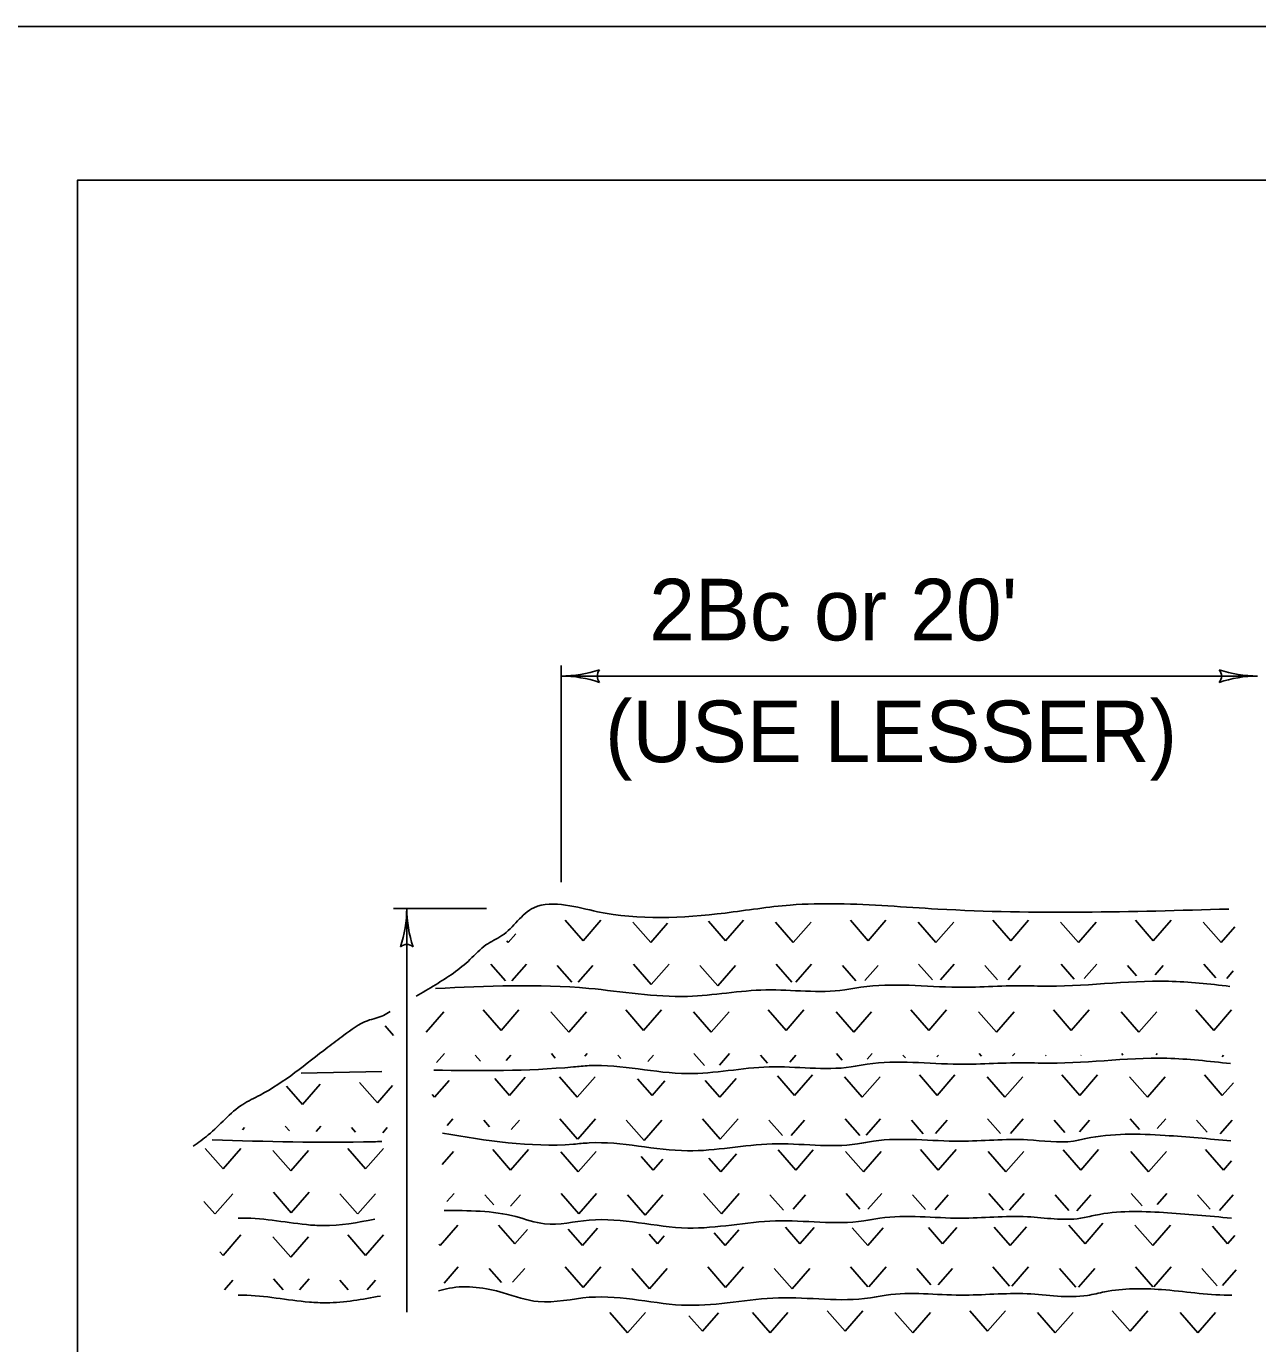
# Model space of a CAD drawing. Extents: x 997.6 to 1037, y 998.9 to 1023.1.
# Drawn here: x 1006.834 to 1010.833, y 1017.722 to 1022 of the extents above; entities that cross this region are included whole.
import ezdxf

# ---------------------------------------------------------------- set-up
doc = ezdxf.new("R2010")
doc.units = 0
for name, color, linetype in [('Level 1', 7, 'Continuous'), ('Level 10', 7, 'Continuous'), ('Level 11', 7, 'Continuous'), ('Level 14', 7, 'Continuous'), ('Level 5', 7, 'Continuous')]:
    doc.layers.add(name, color=color, linetype=linetype)

msp = doc.modelspace()

# ---------------------------------------------------------------- linework, layer by layer
at = {"layer": 'Level 1'}
for p, q in [((1008.571, 1019.2205), (1008.571, 1019.9239)), ((1010.8333, 1019.8898), (1008.571, 1019.8898)), ((1008.3288, 1019.1355), (1008.0267, 1019.1355)), ((1008.0698, 1017.8237), (1008.0698, 1019.1355)), ((1007.989, 1018.6058), (1007.7274, 1018.5997))]:
    msp.add_line(p, q, dxfattribs=at)
for centre, radius, start, end in [((1008.571, 1020.2808), 0.3909, 270, 288.6688), ((1008.7197, 1019.8898), 0.0313, 138.7746, 220.8913), ((1010.6847, 1019.8899), 0.0313, 318.7746, 40.8913), ((1010.8333, 1020.2808), 0.3909, 251.3472, 269.9939), ((1008.571, 1020.2808), 0.3909, 269.9878, 270), ((1008.571, 1019.4989), 0.3909, 71.3472, 89.9939), ((1010.8333, 1019.4989), 0.3909, 90, 108.6688), ((1007.6789, 1019.1355), 0.3909, 341.3472, 359.9939), ((1008.4608, 1019.1355), 0.3909, 179.9878, 180), ((1008.4608, 1019.1355), 0.3909, 180, 198.6688), ((1008.0698, 1018.9868), 0.0313, 48.7746, 130.8913)]:
    msp.add_arc(centre, radius, start, end, dxfattribs=at)
for points in [[(1010.7395, 1019.1332), (1009.7942, 1019.1332), (1009.4705, 1019.1504), (1009.3152, 1019.1462), (1009.1037, 1019.1203), (1008.6894, 1019.1246), (1008.5858, 1019.1462), (1008.4823, 1019.1375), (1008.3788, 1019.0469), (1008.3269, 1019.0167), (1008.2752, 1018.9692), (1008.1629, 1018.8872), (1008.0999, 1018.85)], [(1010.7432, 1018.8822), (1010.5437, 1018.8988), (1010.1282, 1018.8828), (1010.0877, 1018.8839), (1009.8596, 1018.8792), (1009.5443, 1018.8792), (1009.4924, 1018.8705), (1009.2362, 1018.8705), (1008.9818, 1018.8497), (1008.6616, 1018.8755), (1008.1632, 1018.8752)], [(1008.0154, 1018.8002), (1007.9947, 1018.7879), (1007.9428, 1018.7707), (1007.8652, 1018.7233), (1007.8134, 1018.6844), (1007.5933, 1018.529), (1007.5372, 1018.4988), (1007.425, 1018.3996), (1007.3763, 1018.3631)], [(1010.7448, 1018.6312), (1010.5382, 1018.6484), (1010.131, 1018.6327), (1010.0869, 1018.6338), (1009.8629, 1018.6292), (1009.565, 1018.6292), (1009.5132, 1018.6205), (1009.2464, 1018.6205), (1008.9819, 1018.5988), (1008.6618, 1018.6247), (1008.6113, 1018.6205), (1008.1573, 1018.6098)], [(1010.7465, 1018.3802), (1010.5326, 1018.398), (1010.2758, 1018.3881), (1010.2356, 1018.3798), (1010.0861, 1018.3838), (1009.8663, 1018.3792), (1009.5858, 1018.3792), (1009.5339, 1018.3705), (1009.2567, 1018.3705), (1008.982, 1018.348), (1008.6622, 1018.3738), (1008.6113, 1018.3696), (1008.1863, 1018.4052)], [(1007.9888, 1018.3783), (1007.9617, 1018.3775), (1007.4383, 1018.3838)], [(1010.7482, 1018.1292), (1010.527, 1018.1476), (1010.3064, 1018.1391), (1010.258, 1018.129), (1010.0853, 1018.1338), (1009.8687, 1018.1292), (1009.6065, 1018.1292), (1009.5547, 1018.1205), (1009.2669, 1018.1205), (1008.9822, 1018.0972), (1008.6624, 1018.123), (1008.5175, 1018.111), (1008.4238, 1018.1344), (1008.1909, 1018.1539)], [(1007.9657, 1018.1261), (1007.7981, 1018.1051), (1007.7716, 1018.1061), (1007.55, 1018.1292), (1007.5218, 1018.1292)], [(1010.7498, 1017.8792), (1010.7381, 1017.8792), (1010.5214, 1017.8973), (1010.3369, 1017.8901), (1010.2804, 1017.8783), (1010.0846, 1017.8837), (1009.869, 1017.8792), (1009.6273, 1017.8792), (1009.5754, 1017.8705), (1009.2771, 1017.8705), (1008.9823, 1017.8463), (1008.6627, 1017.8722), (1008.4971, 1017.8584), (1008.3828, 1017.887), (1008.2081, 1017.9016), (1008.1731, 1017.8928)], [(1007.9843, 1017.8764), (1007.8088, 1017.8544), (1007.7538, 1017.8566), (1007.537, 1017.8792), (1007.5218, 1017.8792)]]:
    msp.add_spline(points, degree=3, dxfattribs=at)
at = {"layer": 'Level 10'}
for q in [(1035.5, 1021.5), (1007, 1000.5)]:
    msp.add_line((1007, 1021.5), q, dxfattribs=at)
at = {"layer": 'Level 11'}
msp.add_lwpolyline([(1007, 1000.5), (1035.5, 1000.5), (1035.5, 1021.5), (1007, 1021.5)], close=True, dxfattribs=at)
at = {"layer": 'Level 14'}
msp.add_line((1000, 1022), (1036, 1022), dxfattribs=at)
at = {"layer": 'Level 5'}
for p, q in [((1008.5845, 1019.0967), (1008.6424, 1019.0303)), ((1008.6424, 1019.0303), (1008.7002, 1019.0967)), ((1008.8044, 1019.0909), (1008.8623, 1019.0247)), ((1008.8623, 1019.0247), (1008.9171, 1019.0875)), ((1009.0499, 1019.0939), (1009.1054, 1019.0303)), ((1009.1054, 1019.0303), (1009.1632, 1019.0967)), ((1009.2674, 1019.0909), (1009.3253, 1019.0247)), ((1009.3253, 1019.0247), (1009.3831, 1019.0909)), ((1009.5105, 1019.0967), (1009.5684, 1019.0303)), ((1009.5684, 1019.0303), (1009.6262, 1019.0967)), ((1009.7304, 1019.0909), (1009.7883, 1019.0247)), ((1009.7883, 1019.0247), (1009.8461, 1019.0909)), ((1009.9735, 1019.0967), (1010.0314, 1019.0303)), ((1010.0314, 1019.0303), (1010.0892, 1019.0967)), ((1010.1934, 1019.0909), (1010.2513, 1019.0247)), ((1010.2513, 1019.0247), (1010.3091, 1019.0909)), ((1010.4365, 1019.0967), (1010.4944, 1019.0303)), ((1010.4944, 1019.0303), (1010.5522, 1019.0967)), ((1010.6564, 1019.0909), (1010.7143, 1019.0247)), ((1008.3993, 1019.0247), (1008.4236, 1019.0525)), ((1010.7143, 1019.0247), (1010.7591, 1019.076)), ((1008.3946, 1019.0301), (1008.3993, 1019.0247)), ((1008.3432, 1018.9547), (1008.391, 1018.8998)), ((1008.4109, 1018.8998), (1008.4588, 1018.9547)), ((1008.8062, 1018.9547), (1008.8639, 1018.8884)), ((1008.8639, 1018.8884), (1008.9218, 1018.9547)), ((1009.2692, 1018.9547), (1009.3205, 1018.8958)), ((1009.3337, 1018.8962), (1009.3848, 1018.9547)), ((1009.7322, 1018.9547), (1009.7773, 1018.903)), ((1009.8028, 1018.9033), (1009.8478, 1018.9547)), ((1010.1952, 1018.9547), (1010.2377, 1018.9059)), ((1010.2697, 1018.9077), (1010.3108, 1018.9547)), ((1010.6582, 1018.9547), (1010.6971, 1018.91)), ((1008.5588, 1018.95), (1008.6058, 1018.8959)), ((1008.6268, 1018.8953), (1008.6743, 1018.95)), ((1009.0218, 1018.95), (1009.0796, 1018.8836)), ((1009.0796, 1018.8836), (1009.1373, 1018.95)), ((1009.4848, 1018.95), (1009.5279, 1018.9004)), ((1009.5575, 1018.9008), (1009.6003, 1018.95)), ((1009.9478, 1018.95), (1009.9884, 1018.9033)), ((1010.0228, 1018.9033), (1010.0633, 1018.95)), ((1010.4108, 1018.95), (1010.4398, 1018.9167)), ((1010.5002, 1018.9199), (1010.5263, 1018.95)), ((1010.733, 1018.9079), (1010.7542, 1018.9322)), ((1008.1328, 1018.7337), (1008.1906, 1018.7999)), ((1008.318, 1018.8057), (1008.3759, 1018.7393)), ((1008.3759, 1018.7393), (1008.4337, 1018.8057)), ((1008.5379, 1018.7999), (1008.5958, 1018.7337)), ((1008.5958, 1018.7337), (1008.6536, 1018.7999)), ((1008.781, 1018.8057), (1008.8389, 1018.7393)), ((1008.8389, 1018.7393), (1008.8967, 1018.8057)), ((1009.0009, 1018.7999), (1009.0588, 1018.7337)), ((1009.0588, 1018.7337), (1009.1166, 1018.7999)), ((1009.244, 1018.8057), (1009.3019, 1018.7393)), ((1009.3019, 1018.7393), (1009.3597, 1018.8057)), ((1009.4639, 1018.7999), (1009.5218, 1018.7337)), ((1009.5218, 1018.7337), (1009.5796, 1018.7999)), ((1009.707, 1018.8057), (1009.7649, 1018.7393)), ((1009.7649, 1018.7393), (1009.8227, 1018.8057)), ((1009.9269, 1018.7999), (1009.9848, 1018.7337)), ((1009.9848, 1018.7337), (1010.0426, 1018.7999)), ((1010.17, 1018.8057), (1010.2279, 1018.7393)), ((1010.2279, 1018.7393), (1010.2857, 1018.8057)), ((1010.3899, 1018.7999), (1010.4478, 1018.7337)), ((1010.4478, 1018.7337), (1010.5056, 1018.7999)), ((1010.633, 1018.8057), (1010.6909, 1018.7393)), ((1010.6909, 1018.7393), (1010.7487, 1018.8057)), ((1007.9996, 1018.7537), (1008.0268, 1018.7224)), ((1008.1668, 1018.6345), (1008.1923, 1018.6637)), ((1008.2923, 1018.659), (1008.3098, 1018.6389)), ((1008.3927, 1018.6416), (1008.4078, 1018.659)), ((1008.5397, 1018.6637), (1008.5521, 1018.6494)), ((1008.6478, 1018.6552), (1008.6553, 1018.6637)), ((1008.7553, 1018.659), (1008.7648, 1018.6481)), ((1008.8527, 1018.6381), (1008.8708, 1018.659)), ((1009.0027, 1018.6637), (1009.0367, 1018.6247)), ((1009.0859, 1018.6267), (1009.1183, 1018.6637)), ((1009.2183, 1018.659), (1009.2409, 1018.6329)), ((1009.3138, 1018.6359), (1009.3338, 1018.659)), ((1009.4657, 1018.6637), (1009.4838, 1018.6428)), ((1009.5655, 1018.6456), (1009.5813, 1018.6637)), ((1009.6813, 1018.659), (1009.6894, 1018.6496)), ((1009.7916, 1018.6529), (1009.7968, 1018.659)), ((1009.9287, 1018.6637), (1009.9363, 1018.655)), ((1010.0375, 1018.656), (1010.0443, 1018.6637)), ((1010.1443, 1018.659), (1010.146, 1018.657)), ((1010.2589, 1018.658), (1010.2598, 1018.659)), ((1010.3917, 1018.6637), (1010.3957, 1018.6591)), ((1010.504, 1018.66), (1010.5073, 1018.6637)), ((1010.7179, 1018.6533), (1010.7228, 1018.659)), ((1007.9165, 1018.5701), (1007.9744, 1018.5038)), ((1008.1604, 1018.5223), (1008.2076, 1018.5764)), ((1008.3559, 1018.5826), (1008.4036, 1018.528)), ((1008.4036, 1018.528), (1008.4547, 1018.5867)), ((1008.5656, 1018.5886), (1008.6234, 1018.5223)), ((1008.6234, 1018.5223), (1008.6813, 1018.5886)), ((1008.8195, 1018.5819), (1008.8666, 1018.528)), ((1008.8666, 1018.528), (1008.9075, 1018.5749)), ((1009.0389, 1018.5768), (1009.0864, 1018.5223)), ((1009.0864, 1018.5223), (1009.1396, 1018.5833)), ((1009.274, 1018.5917), (1009.3296, 1018.528)), ((1009.3296, 1018.528), (1009.3873, 1018.5943)), ((1009.4916, 1018.5886), (1009.5494, 1018.5223)), ((1009.5494, 1018.5223), (1009.6073, 1018.5886)), ((1009.7347, 1018.5943), (1009.7926, 1018.528)), ((1009.7926, 1018.528), (1009.8503, 1018.5943)), ((1009.9546, 1018.5886), (1010.0124, 1018.5223)), ((1010.0124, 1018.5223), (1010.0703, 1018.5886)), ((1010.1977, 1018.5943), (1010.2556, 1018.528)), ((1010.2556, 1018.528), (1010.3133, 1018.5943)), ((1010.4176, 1018.5886), (1010.4754, 1018.5223)), ((1010.4754, 1018.5223), (1010.5333, 1018.5886)), ((1010.6607, 1018.5943), (1010.7186, 1018.528)), ((1010.7186, 1018.528), (1010.7544, 1018.5692)), ((1007.6791, 1018.5578), (1007.7313, 1018.4981)), ((1007.7313, 1018.4981), (1007.7891, 1018.5643)), ((1007.9744, 1018.5038), (1008.0233, 1018.56)), ((1008.1527, 1018.5312), (1008.1604, 1018.5223)), ((1008.2008, 1018.4305), (1008.2199, 1018.4523)), ((1008.3199, 1018.4477), (1008.3389, 1018.4259)), ((1008.4087, 1018.4168), (1008.4355, 1018.4477)), ((1008.5673, 1018.4523), (1008.6248, 1018.3864)), ((1008.6253, 1018.3864), (1008.6829, 1018.4523)), ((1008.7829, 1018.4477), (1008.8408, 1018.3813)), ((1008.8408, 1018.3813), (1008.8985, 1018.4477)), ((1009.0303, 1018.4523), (1009.0881, 1018.3861)), ((1009.0881, 1018.3861), (1009.1459, 1018.4523)), ((1009.2459, 1018.4477), (1009.2896, 1018.3975)), ((1009.3179, 1018.3975), (1009.3615, 1018.4477)), ((1009.4933, 1018.4523), (1009.5408, 1018.3979)), ((1009.5619, 1018.3985), (1009.6089, 1018.4523)), ((1009.7089, 1018.4477), (1009.7475, 1018.4033)), ((1009.7869, 1018.4044), (1009.8245, 1018.4477)), ((1009.9563, 1018.4523), (1009.9981, 1018.4044)), ((1010.0301, 1018.4044), (1010.0719, 1018.4523)), ((1010.1719, 1018.4477), (1010.2068, 1018.4076)), ((1010.2543, 1018.4095), (1010.2875, 1018.4477)), ((1010.4193, 1018.4523), (1010.4497, 1018.4176)), ((1010.5067, 1018.42), (1010.5349, 1018.4523)), ((1010.6349, 1018.4477), (1010.6693, 1018.4082)), ((1010.712, 1018.4033), (1010.7505, 1018.4477)), ((1007.5366, 1018.4157), (1007.5433, 1018.4234)), ((1007.6752, 1018.4281), (1007.6886, 1018.4128)), ((1007.7758, 1018.411), (1007.7908, 1018.4281)), ((1007.8908, 1018.4234), (1007.9038, 1018.4085)), ((1007.9919, 1018.4068), (1008.0063, 1018.4234)), ((1007.4154, 1018.3553), (1007.4733, 1018.289)), ((1007.4733, 1018.289), (1007.5311, 1018.3553)), ((1007.8784, 1018.3553), (1007.9363, 1018.289)), ((1007.9363, 1018.289), (1007.9941, 1018.3553)), ((1007.6353, 1018.3496), (1007.6932, 1018.2833)), ((1007.6932, 1018.2833), (1007.751, 1018.3496)), ((1008.1851, 1018.3041), (1008.2218, 1018.3461)), ((1008.3492, 1018.3518), (1008.4071, 1018.2855)), ((1008.4071, 1018.2855), (1008.4648, 1018.3518)), ((1008.5703, 1018.3447), (1008.6269, 1018.2798)), ((1008.6269, 1018.2798), (1008.6848, 1018.3461)), ((1008.8314, 1018.3298), (1008.8701, 1018.2855)), ((1008.8701, 1018.2855), (1008.9013, 1018.3213)), ((1009.0508, 1018.3246), (1009.0899, 1018.2798)), ((1009.0899, 1018.2798), (1009.141, 1018.3383)), ((1009.2762, 1018.3507), (1009.3331, 1018.2855)), ((1009.3331, 1018.2855), (1009.3898, 1018.3507)), ((1009.4951, 1018.3461), (1009.5529, 1018.2798)), ((1009.5529, 1018.2798), (1009.6108, 1018.3461)), ((1009.7382, 1018.3518), (1009.7961, 1018.2855)), ((1009.7961, 1018.2855), (1009.8538, 1018.3518)), ((1009.9581, 1018.3461), (1010.0159, 1018.2798)), ((1010.0159, 1018.2798), (1010.0738, 1018.3461)), ((1010.2017, 1018.3513), (1010.2591, 1018.2855)), ((1010.2591, 1018.2855), (1010.3168, 1018.3518)), ((1010.4211, 1018.3461), (1010.4789, 1018.2798)), ((1010.4789, 1018.2798), (1010.5368, 1018.3461)), ((1010.6642, 1018.3518), (1010.7221, 1018.2855)), ((1010.7221, 1018.2855), (1010.7481, 1018.3154)), ((1007.4113, 1018.1839), (1007.4469, 1018.1429)), ((1007.4481, 1018.1429), (1007.5053, 1018.2087)), ((1007.6371, 1018.2133), (1007.6948, 1018.1471)), ((1007.6948, 1018.1471), (1007.7527, 1018.2133)), ((1007.8527, 1018.2087), (1007.9099, 1018.1429)), ((1007.9111, 1018.1429), (1007.9683, 1018.2087)), ((1008.2002, 1018.1832), (1008.2234, 1018.2098)), ((1008.3234, 1018.2052), (1008.3522, 1018.1722)), ((1008.4068, 1018.1682), (1008.439, 1018.2052)), ((1008.5708, 1018.2098), (1008.6286, 1018.1436)), ((1008.6286, 1018.1436), (1008.6864, 1018.2098)), ((1008.7864, 1018.2052), (1008.8443, 1018.1388)), ((1008.8443, 1018.1388), (1008.902, 1018.2052)), ((1009.0338, 1018.2098), (1009.0916, 1018.1436)), ((1009.0916, 1018.1436), (1009.1494, 1018.2098)), ((1009.2494, 1018.2052), (1009.2931, 1018.1551)), ((1009.3243, 1018.1583), (1009.365, 1018.2052)), ((1009.4968, 1018.2098), (1009.5414, 1018.1587)), ((1009.5676, 1018.1585), (1009.6124, 1018.2098)), ((1009.7124, 1018.2052), (1009.7543, 1018.1571)), ((1009.786, 1018.1569), (1009.828, 1018.2052)), ((1009.9598, 1018.2098), (1010.0074, 1018.1553)), ((1010.0277, 1018.1551), (1010.0754, 1018.2098)), ((1010.1754, 1018.2052), (1010.2203, 1018.1537)), ((1010.2461, 1018.1535), (1010.291, 1018.2052)), ((1010.4228, 1018.2098), (1010.458, 1018.1695)), ((1010.507, 1018.1739), (1010.5384, 1018.2098)), ((1010.6384, 1018.2052), (1010.6789, 1018.1587)), ((1010.7097, 1018.1543), (1010.754, 1018.2052)), ((1008.1778, 1018.0408), (1008.2356, 1018.107)), ((1008.3679, 1018.1071), (1008.4209, 1018.0464)), ((1008.6408, 1018.0408), (1008.6896, 1018.0968)), ((1009.2998, 1018.1004), (1009.3469, 1018.0464)), ((1009.3469, 1018.0464), (1009.393, 1018.0994)), ((1009.5168, 1018.098), (1009.5668, 1018.0408)), ((1009.5668, 1018.0408), (1009.6168, 1018.0982)), ((1009.764, 1018.099), (1009.8099, 1018.0464)), ((1009.8099, 1018.0464), (1009.8562, 1018.0995)), ((1009.9778, 1018.1003), (1010.0298, 1018.0408)), ((1010.0298, 1018.0408), (1010.0822, 1018.1008)), ((1010.2206, 1018.1063), (1010.2729, 1018.0464)), ((1010.2729, 1018.0464), (1010.3307, 1018.1128)), ((1010.4349, 1018.107), (1010.4928, 1018.0408)), ((1010.4928, 1018.0408), (1010.5506, 1018.107)), ((1010.6866, 1018.1029), (1010.7359, 1018.0464)), ((1007.4733, 1018.0083), (1007.5311, 1018.0747)), ((1007.6353, 1018.0689), (1007.6932, 1018.0027)), ((1007.6932, 1018.0027), (1007.751, 1018.0689)), ((1007.8784, 1018.0747), (1007.9363, 1018.0083)), ((1007.9363, 1018.0083), (1007.9941, 1018.0747)), ((1008.4209, 1018.0464), (1008.4615, 1018.093)), ((1008.5945, 1018.0937), (1008.6408, 1018.0408)), ((1008.8568, 1018.0775), (1008.8839, 1018.0464)), ((1008.8839, 1018.0464), (1008.906, 1018.0718)), ((1009.0682, 1018.0816), (1009.1038, 1018.0408)), ((1009.1038, 1018.0408), (1009.1483, 1018.0918)), ((1010.7359, 1018.0464), (1010.7593, 1018.0733)), ((1007.4632, 1018.02), (1007.4733, 1018.0083)), ((1008.174, 1018.045), (1008.1778, 1018.0408)), ((1008.1911, 1017.9178), (1008.2373, 1017.9708)), ((1008.5847, 1017.9708), (1008.6424, 1017.9045)), ((1008.6424, 1017.9045), (1008.7003, 1017.9708)), ((1009.0477, 1017.9708), (1009.1054, 1017.9045)), ((1009.1054, 1017.9045), (1009.1633, 1017.9708)), ((1009.5107, 1017.9708), (1009.5668, 1017.9063)), ((1009.5702, 1017.9065), (1009.6263, 1017.9708)), ((1009.9737, 1017.9708), (1010.0278, 1017.9087)), ((1010.035, 1017.9086), (1010.0893, 1017.9708)), ((1010.4367, 1017.9708), (1010.4926, 1017.9066)), ((1010.4963, 1017.9067), (1010.5523, 1017.9708)), ((1007.4783, 1017.8969), (1007.5053, 1017.928)), ((1007.6371, 1017.9327), (1007.6683, 1017.8969)), ((1007.7215, 1017.8969), (1007.7527, 1017.9327)), ((1007.8527, 1017.928), (1007.8798, 1017.8969)), ((1007.9413, 1017.8969), (1007.9683, 1017.928)), ((1008.3373, 1017.9661), (1008.377, 1017.9205)), ((1008.4136, 1017.921), (1008.4528, 1017.9661)), ((1008.8003, 1017.9661), (1008.8581, 1017.8997)), ((1008.8581, 1017.8997), (1008.9158, 1017.9661)), ((1009.2633, 1017.9661), (1009.3211, 1017.8997)), ((1009.3211, 1017.8997), (1009.3788, 1017.9661)), ((1009.7263, 1017.9661), (1009.7723, 1017.9132)), ((1009.7955, 1017.9128), (1009.8418, 1017.9661)), ((1010.1893, 1017.9661), (1010.2425, 1017.9049)), ((1010.2515, 1017.9048), (1010.3048, 1017.9661)), ((1010.6523, 1017.9661), (1010.7013, 1017.9098)), ((1010.7191, 1017.9101), (1010.7634, 1017.9611)), ((1008.7292, 1017.823), (1008.787, 1017.7568)), ((1008.787, 1017.7568), (1008.8448, 1017.823)), ((1008.9863, 1017.8126), (1009.0302, 1017.7624)), ((1009.0302, 1017.7624), (1009.0819, 1017.8218)), ((1009.1922, 1017.823), (1009.25, 1017.7568)), ((1009.25, 1017.7568), (1009.3078, 1017.823)), ((1009.4353, 1017.8288), (1009.4932, 1017.7624)), ((1009.4932, 1017.7624), (1009.5509, 1017.8288)), ((1009.6552, 1017.823), (1009.713, 1017.7568)), ((1009.713, 1017.7568), (1009.7708, 1017.823)), ((1009.8983, 1017.8288), (1009.9562, 1017.7624)), ((1009.9562, 1017.7624), (1010.0139, 1017.8288)), ((1010.1182, 1017.823), (1010.176, 1017.7568)), ((1010.176, 1017.7568), (1010.2338, 1017.823)), ((1010.3613, 1017.8288), (1010.4192, 1017.7624)), ((1010.4192, 1017.7624), (1010.4769, 1017.8288)), ((1010.5812, 1017.823), (1010.639, 1017.7568)), ((1010.639, 1017.7568), (1010.6968, 1017.823))]:
    msp.add_line(p, q, dxfattribs=at)

# ---------------------------------------------------------------- texts
at = {"layer": 'Level 1'}
for s, p in [("2Bc or 20'", (1008.8571, 1020.0057)), ('(USE LESSER)', (1008.7138, 1019.6103))]:
    msp.add_text(s, height=0.2, dxfattribs=at).set_placement(p)

doc.saveas('drawing.dxf')
